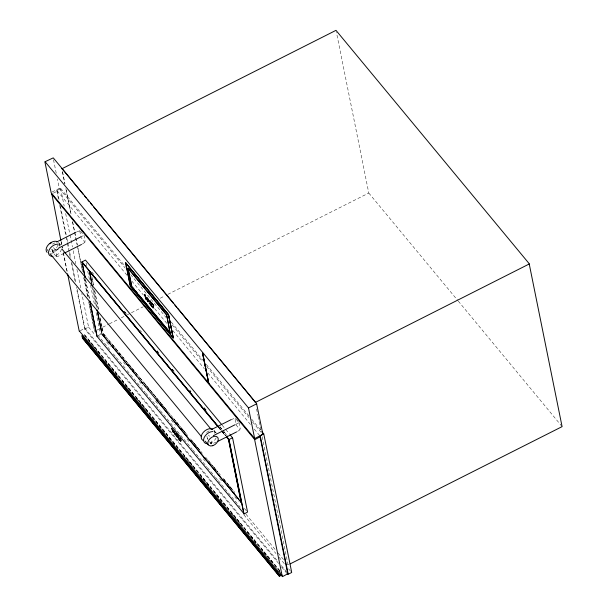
<?xml version="1.0" encoding="UTF-8"?>
<svg xmlns="http://www.w3.org/2000/svg" width="607" height="607" viewBox="0 0 607 607"><rect width="100%" height="100%" fill="white"/><g stroke="black" fill="none" stroke-linecap="round" stroke-linejoin="round"><path stroke-width="0.46" stroke-dasharray="3.04 2.28" d="M56.762 190.56L60.791 188.534M82.355 244.067L84.972 242.276L84.988 240.213M237.443 431.486L240.061 429.703L240.076 427.632M206.592 432.48L210.052 430.272M103.349 333.979L105.178 335.838M53.302 252.952L52.885 251.867L58.94 248.787M84.79 329.169L88.546 326.961L81.801 293.492M52.073 192.024L59.258 188.405L57.392 178.982M53.31 193.155L57.058 191.266L57.695 191.493M52.452 244.113L54.971 242.846M76.763 231.859L79.745 230.812L81.384 232.056M80.063 237.276L83.599 235.47L84.176 236.404M63.91 253.362L58.044 256.321L56.732 256.518L55.1 255.281M80.23 330.777L84.98 328.114L77.157 289.304M96.733 330.223L99.275 328.941M102.659 327.234L108.585 324.244M109.427 323.819L117.895 319.548M121.279 317.84L126.355 315.276M127.204 314.851L130.588 313.144M131.438 312.719L143.282 306.74M160.218 298.204L164.444 296.072M167.835 294.365L368.783 193.026L336.437 32.368M98.698 335.421L100.474 334.336L95.8 311.156M231.009 419.703L234.833 418.238L236.206 425.044L240.061 429.703M235.986 424.278L238.688 422.889L239.264 423.83M216.487 442.055L211.82 443.945L210.189 442.708M56.732 256.518L55.358 249.712L56.588 249.113M287.589 564.48L288.424 564.776M368.783 193.026L457.678 300.382M59.258 188.405L125.217 268.059M55.358 249.712L53.401 247.626M103.19 333.759L105.148 336.081M88.554 327.105L95.314 335.239M84.995 328.379L277.71 561.209M84.472 334.859L281.382 572.803M100.17 317.84L103.365 333.653L105.223 335.921M84.494 334.647L281.322 572.515M458.285 301.11L561.991 426.44M60.692 188.436L125.429 266.648M171.235 322.029L202.753 360.095M206.274 364.375L249.166 416.205M251.685 419.225L261.245 430.803M130.649 274.622L166.242 317.643M172.274 324.935L202.442 361.385M206.668 366.491L248.9 417.525M252.52 421.903L262.171 433.565M126.924 275.183L56.762 190.302M131.757 281.018L143.396 295.055M154.671 308.66L166.933 323.493M172.79 330.557L204.347 368.715M207.791 372.91L250.638 424.695M254.265 429.066L260.297 436.357M237.512 420.727L235.675 418.671L238.27 421.804M80.594 231.244L83.182 234.378M222.17 425.188L225.318 428.959M225.796 429.566L229.545 434.073M91.877 272.004L93.69 274.197M124.511 311.444L126.324 313.637M140.225 330.428L141.431 331.892M157.145 350.876L158.958 353.069M172.251 369.139L174.065 371.325M189.779 390.316L190.985 391.773M204.278 407.843L206.699 410.764M219.992 426.827L222.412 429.748M223.012 430.484L227.2 435.689M124.397 311.474L125.603 312.931M157.016 350.892L158.222 352.348M172.115 369.139L173.321 370.596M189.627 390.309L190.841 391.765M204.127 407.828L205.94 410.013M219.833 426.804L223.452 431.182M224.059 431.911L227.079 435.56M218.619 426.979L221.031 429.9M221.638 430.629L225.872 435.743M218.611 427.169L221.214 430.348M221.638 430.818L225.447 435.462M218.793 427.571L221.206 430.484M221.805 431.213L225.425 435.591M218.543 427.449L222.17 431.835M222.769 432.563L225.189 435.485M58.477 242.398L60.685 245.069M214.119 430.484L216.35 433.277M58.318 244.629L59.532 246.085M208.489 435.044L209.521 436.296M55.89 256.086L52.506 252.148L51.83 248.802M209.423 441.63L210.978 443.512M105.777 336.566L158.252 399.983M158.859 400.711L161.272 403.632M161.872 404.361L164.285 407.274M164.884 408.003L170.317 414.566M170.916 415.294L173.329 418.208M173.936 418.936L176.349 421.85M176.948 422.578L178.762 424.771M182.381 429.141L187.806 435.705M191.425 440.075L193.838 442.989M194.445 443.717L196.858 446.638M197.457 447.367L202.283 453.194M213.747 467.041L217.966 472.147M218.566 472.876L220.379 475.061M223.998 479.439L226.411 482.353M227.01 483.081L234.856 492.558M108.243 339.579L124.564 359.291M125.163 360.027L139.671 377.554M140.278 378.282L168.071 411.872M173.511 418.451L185.598 433.057M190.431 438.899L200.705 451.312M205.538 457.154L217.625 471.76M223.065 478.331L233.338 490.744M112.394 344.837L123.267 357.978M128.1 363.813L137.766 375.498M145.012 384.254L157.092 398.852M160.111 402.502L165.544 409.072M166.151 409.801L167.357 411.258M175.818 421.478L177.623 423.671M178.23 424.399L180.651 427.32M181.25 428.049L183.671 430.97M184.27 431.698L185.476 433.163M192.73 441.919L195.143 444.84M195.75 445.568L198.163 448.49M198.77 449.218L199.976 450.675M207.829 460.167L210.242 463.088M210.849 463.816L213.262 466.737M213.869 467.466L216.282 470.387M223.528 479.143L227.762 484.257M228.361 484.985L230.781 487.907M231.381 488.635L232.595 490.092M106.673 341.953L110.299 346.331M123.593 362.402L125.406 364.587M139.299 381.386L142.926 385.764M155.62 401.098L158.032 404.019M171.326 420.09L175.56 425.196M187.039 439.073L189.452 441.995M203.353 458.786L205.773 461.707M219.666 478.506L222.086 481.427M234.772 496.761L238.399 501.147M244.446 508.446L246.859 511.367M97.659 334.95L111.149 351.203M113.334 353.896L115.747 356.81M116.354 357.538L125.619 368.692M127.204 370.657L145.293 392.517M145.9 393.245L159.762 409.998M160.369 410.734L192.328 449.347M192.927 450.075L206.797 466.836M207.397 467.565L214.855 476.541M215.462 477.269L217.875 480.183M218.254 480.683L240.182 507.141M245.987 514.205L275.532 549.904M278.165 553.045L283.977 560.109M243.923 514.835L275.942 553.523M278.962 557.173L284.395 563.744M288.628 568.858L291.041 571.771M281.329 565.58L287.369 572.879M278.704 563.508L84.692 329.07L76.254 287.24M281.625 567.059L287.157 573.736M84.669 335.671L280.927 572.849M89.563 341.802L98.015 352.014M98.622 352.743L99.829 354.207M105.261 360.77L117.341 375.369M122.174 381.204L127.607 387.774M128.206 388.503L132.44 393.609M136.666 398.723L147.531 411.857M152.365 417.692L164.444 432.29M169.27 438.133L179.535 450.538M184.369 456.373L194.635 468.779M200.067 475.349L210.94 488.483M216.373 495.054L226.639 507.46M231.472 513.294L241.738 525.7M247.17 532.271L256.837 543.948M263.476 551.975L273.142 563.653M279.174 570.952L280.988 573.137M207.397 438.353L207.966 439.286M52.885 251.867L51.967 249.257M94.586 330.959L94.867 331.528M288.052 564.829L261.996 435.849M211.82 443.945L210.515 438.322M60.586 188.375L64.183 206.114M79.745 230.812L81.118 237.625L84.972 242.276M57.339 191.22L59.456 201.516M47.141 249.614L47.331 250.228M256.579 408.974L257.884 415.461M258.074 416.387L261.063 431.213M239.067 422.609L240.273 428.853M206.919 436.221L207.594 439.574M83.978 235.182L85.185 241.427M91.854 276.572L93.63 285.389M94.639 290.381L98.539 309.714M92.165 278.954L93.47 285.434M94.593 290.988L98.326 309.502M100.193 318.758L101.126 323.387M101.316 324.313L101.87 327.09M102.059 328.015L102.993 332.644M93 288.78L96.741 307.317M92.408 287.202L96.513 307.567M86.08 262.96L86.642 265.737M87.765 271.299L89.449 279.645M90.572 285.207L94.684 305.594M85.587 279.728L89.699 300.131M85.511 279.577L89.624 299.972M62.445 171.561L64.881 183.61M66.186 190.097L71.231 215.121M72.537 221.608L74.593 231.798M74.782 232.731L77.21 244.773M77.962 248.483L82.628 271.648M83.941 278.135L87.674 296.671M89.168 304.084L91.786 317.059M91.976 317.985L92.53 320.769M92.719 321.695L93.281 324.472M93.47 325.405L94.032 328.182M62.506 171.91L64.934 183.959M65.867 188.587L71.102 214.537M72.597 221.95L74.464 231.221M74.653 232.147L77.264 245.122M77.453 246.047L82.689 271.997M83.804 277.558L87.734 297.013M88.668 301.649L94.646 331.308M65.677 213.55L69.805 233.999M69.995 234.932L72.43 247.019M73.181 250.737L75.799 263.749M76.93 269.326L80.678 287.915M53.515 159.74L56.284 173.481M60.389 206.137L66.163 234.78M66.907 238.475L67.65 242.178M67.84 243.096L68.955 248.642M69.699 252.337L70.822 257.884M71.937 263.43L75.663 281.914M56.739 190.408L58.796 200.636M59.736 205.28L65.943 236.115M66.11 236.889L67.233 242.466M67.423 243.399L70.26 257.489M71.194 262.141L75.321 282.589M61.057 241.427L62.362 247.899M63.295 252.52L67.21 271.921M61.102 241.692L62.407 248.164M63.34 252.785L67.066 271.268M57.544 244.925A5.994 3.908 -39.6 0 1 49.918 251.715M47.627 250.615A5.994 3.908 -39.6 0 1 47.118 249.477M213.99 430.545A7.55 4.917 -39.6 0 1 214.218 433.717M216.183 437.799A7.55 4.917 -39.6 0 1 209.923 443.368M214.051 431.683A7.55 4.917 -39.6 0 1 216.373 433.428M58.902 243.126A7.55 4.917 -39.6 0 1 58.712 247.489M58.052 248.688A7.55 4.917 -39.6 0 1 51.17 253.392M61.512 249.173A7.55 4.917 -39.6 0 1 53.553 256.268M58.962 244.257A7.55 4.917 -39.6 0 1 60.715 245.22"/><path stroke-width="0.91" d="M228.467 439.111L241.245 502.285L239.993 500.836M221.563 424.452L85.481 260.084L81.96 261.958L85.139 277.718M125.664 262.937L130.247 286.14L173.223 337.924L168.594 314.692L125.702 262.899L168.48 314.836L173.223 337.924L168.503 314.707L125.702 262.899L130.171 285.009M170.089 332.917L166.614 314.722L128.107 268.241M44.903 161.902L51.17 192.768L254.667 438.573L262.892 434.263L256.579 403.572L53.264 157.866L45.108 161.697L248.491 407.942L254.667 438.573M51.807 193.906L60.875 240.501M61.891 168.784L335.982 30.35L529.167 263.65L562.09 426.63L290.116 563.918M89.381 270.995L92.188 286.079M81.953 335.868L278.917 574.093L81.983 335.785M82.195 336.847L279.091 575.133L280.775 574.351M82.408 337.909L279.303 576.195L281.777 575.011M170.301 332.818L131.62 286.421L128.009 268.211L131.787 286.337M90.003 301.823L96.983 336.286L244.173 513.954L247.55 512.073L232.595 437.913L230.023 434.68M287.764 574.465L291.717 572.484L263.787 433.982L261.852 431.539M282.301 576.65L254.659 439.756L260.388 436.6L288.09 573.569L282.589 576.604L79.479 331.149M241.305 502.459L102.143 334.282M166.637 314.79L170.142 332.947M256.67 403.814L248.491 407.942M529.281 263.954L255.266 402.487M232.511 437.768L229.006 439.536L244.014 513.977M263.719 433.861L259.902 435.94L287.87 574.518M56.641 242.003L75.921 232.276M58.264 248.271L80.063 237.276M64.752 252.944L81.513 244.484M202.442 352.917L208.77 383.503L202.746 353.115M211.729 429.422L231.009 419.703M213.353 435.689L235.144 424.703M217.321 441.63L236.601 431.911M280.715 574.055L279.129 575.155M281.716 574.723L279.341 576.218M241.1 502.49L228.543 439.164M166.5 314.858L127.971 268.317M130.255 285.95L173.283 337.871M255.251 402.153L177.813 308.644M254.652 439.491L51.603 194.111M228.353 439.263L226.396 436.941M279.03 574.837L82.165 336.931M279.288 575.944L82.362 337.962M81.968 261.845L218.012 426.243M83.144 194.24L61.952 168.549M84.35 195.697L86.164 197.89M87.37 199.346L89.176 201.532M90.382 202.988L92.188 205.174M93.395 206.63L173.594 303.546M174.793 305.002L176.607 307.188M132.394 287.058L134.193 289.243M135.399 290.692L137.205 292.87M139.003 295.055L170.286 332.871M226.472 436.471L229.006 439.536M218.012 426.433L82.036 262.11L85.215 277.877M226.472 436.661L228.885 439.582L243.847 513.765M217.943 426.721L89.237 271.139M61.944 249.007L211.046 429.195M50.07 253.688L201.585 436.79M205.204 441.168L208.224 444.817M102.826 335.064L107.659 340.906M108.873 342.371L110.686 344.556M111.893 346.02L113.706 348.213M114.913 349.67L116.726 351.863M117.933 353.32L119.746 355.512M120.96 356.977L122.166 358.433M123.373 359.898L125.186 362.083M126.393 363.547L128.206 365.74M129.412 367.197L131.226 369.39M132.44 370.847L134.253 373.039M135.46 374.496L136.666 375.961M138.479 378.153L139.686 379.61M141.499 381.803L142.713 383.26M144.519 385.453L145.733 386.917M147.547 389.102L148.753 390.567M156.606 400.059L238.786 499.371M101.984 334.366L97.044 310.154M79.259 331.27L67.582 273.772M176.994 434.969L176.098 433.891A1.677 0.417 63.2 0 0 175.855 434.02L176.053 434.984A1.684 0.425 63.2 0 0 176.516 435.985L177.411 437.063A1.684 0.417 63.2 0 0 177.654 436.926L177.464 435.97M202.541 352.872L208.77 383.503M89.821 273.021L91.316 280.434M97.295 310.101L99.169 319.365M99.54 321.224L101.597 331.422M89.889 301.057L96.991 336.293M177.988 437.131L177.995 437.442A2.284 0.569 63.2 0 1 177.676 437.647L176.394 436.092A2.337 0.584 63.2 0 1 175.56 434.028A2.443 0.615 63.2 0 1 175.506 433.648M175.514 433.686A2.337 0.584 63.2 0 1 175.855 433.345L177.115 434.847A2.269 0.569 63.2 0 1 177.745 436.198L177.836 436.456A2.443 0.615 63.2 0 1 177.957 437.086M177.009 435.044A1.684 0.417 63.2 0 1 177.479 436.046M49.911 243.764A5.994 3.908 -39.6 0 1 51.466 242.762M207.419 443.785A7.55 4.917 -39.6 0 1 204.172 437.526A7.55 4.917 -39.6 0 1 212.936 431.539M202.95 440.386A7.55 4.917 -39.6 0 1 203.307 432.313A7.55 4.917 -39.6 0 1 212.64 429.172M52.331 256.359A7.55 4.917 -39.6 0 1 49.084 250.107A7.55 4.917 -39.6 0 1 57.847 244.113M47.08 252.375A7.55 4.917 -39.6 0 1 48.712 244.348A7.55 4.917 -39.6 0 1 57.551 241.753M146.386 297.293C148.078 306.368 150.415 299.168 146.386 297.293M146.833 297.931C147.971 304.411 149.155 299.228 146.833 297.931M151.431 304.016L150.908 304.873L152.22 306.914L150.248 304.532L150.984 303.492A1.904 0.478 63.2 0 0 150.968 303.25L149.8 300.685A2.011 0.501 63.2 0 1 150.149 301.026A2.246 0.561 63.2 0 1 150.422 301.391L150.68 301.8A1.775 0.448 63.2 0 1 151.014 302.461L151.325 303.341A2.686 0.675 63.2 0 1 151.431 304.016M148.791 300.7L149.322 301.664L148.791 300.7M149.239 302.946L149.77 303.91L149.276 302.893M174.77 431.881L174.596 433.322L173.541 430.393L173.23 430.022L173.056 431.456L171.675 428.147L173.223 432.427L173.503 430.811L174.824 434.362L174.77 431.881M153.184 305.192L152.767 307.438L153.214 308.159L153.73 305.397L151.712 302.961L153.184 305.192M145.005 294.85L144.557 294.312L145.892 299.266L145.005 294.85M178.344 436.205L178.026 435.818L178.663 438.982L179.991 440.583L178.906 438.96L178.344 436.205M180.833 439.202L179.642 437.761L180.598 441.312L180.302 439.847L181.174 440.894L180.044 438.558L180.909 439.612L180.833 439.202M212.776 445.682A5.994 3.908 -39.6 0 0 217.716 437.366A5.994 3.908 -39.6 0 0 208.641 440.318A5.994 3.908 -39.6 0 0 212.776 445.682"/></g></svg>
